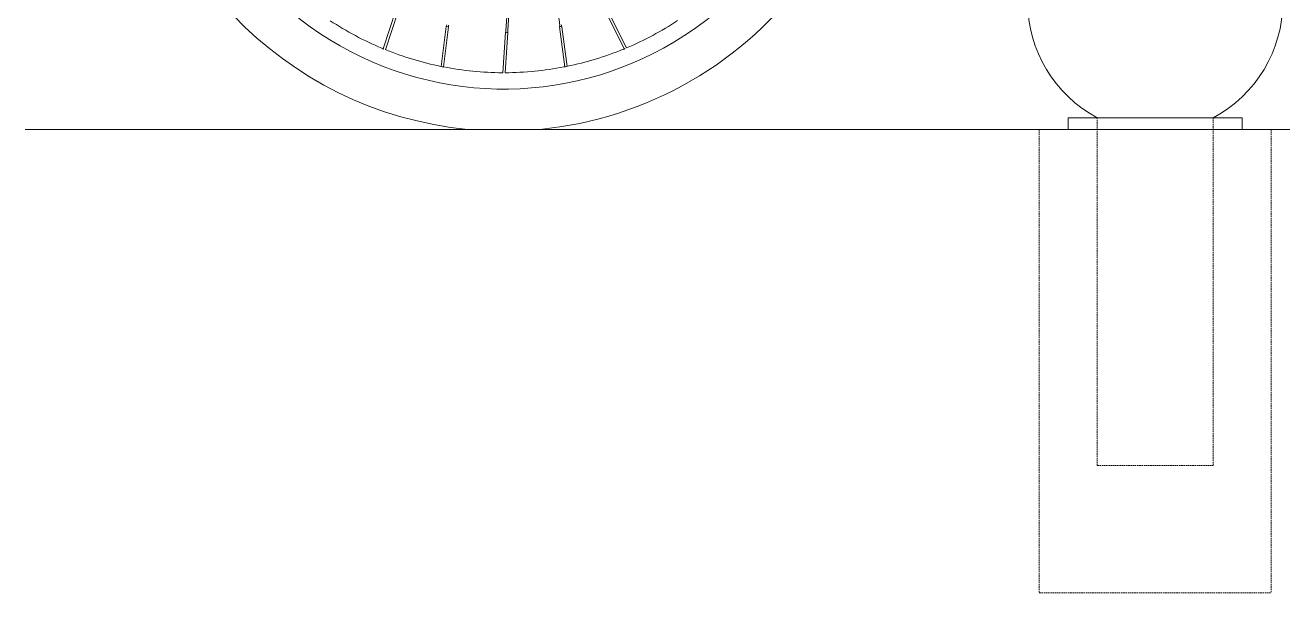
# Model space of a CAD drawing. Header units: millimetres. Extents: x -752 to 12520, y -224 to 3430.
# Drawn here: x -752 to 332, y 1693 to 2183 of the extents above; entities that cross this region are included whole.
import ezdxf

# ---------------------------------------------------------------- set-up
doc = ezdxf.new("R2010")
doc.units = ezdxf.units.MM
doc.linetypes.add('HIDDEN', pattern=[1.905, 1.27, -0.635])
doc.layers.add('ZANO_R', color=7, linetype='Continuous', lineweight=0)
doc.layers.add('ZANO_R_przerywana', color=7, linetype='HIDDEN', lineweight=0)

msp = doc.modelspace()

# ---------------------------------------------------------------- linework, layer by layer
at = {"layer": 'ZANO_R'}
for p, q in [((-326.5, 2343.6), (-337.9, 2178.1)), ((-336.3, 2178), (-325.1, 2340.9)), ((-307.6, 2306), (-291.5, 2182.7)), ((-432.7, 2195.5), (-443.7, 2162.2)), ((-441.8, 2161.5), (-430.8, 2194.8)), ((-251.5, 2193.5), (-235.8, 2162.2)), ((-233.9, 2163), (-249.6, 2194.4)), ((-389.4, 2181.4), (-393.8, 2147)), ((-391.8, 2146.6), (-387.3, 2181.1)), ((-291.6, 2181.1), (-287.1, 2146.7)), ((-285.1, 2147.1), (-289.6, 2181.3)), ((-338.2, 2176.6), (-340.6, 2141.5)), ((-338.6, 2141.5), (-336.2, 2176.4)), ((147, 2092.7), (147, 2102.7)), ((147, 2102.7), (152, 2102.7)), ((292, 2102.7), (152, 2102.7)), ((292, 2102.7), (297, 2102.7)), ((297, 2102.7), (297, 2092.7)), ((-752.4, 2092.7), (1542.6, 2092.7)), ((-370.7, 2092.7), (-339.7, 2092.7)), ((-339.7, 2092.7), (-308.6, 2092.7)), ((122, 2092.7), (322, 2092.7))]:
    msp.add_line(p, q, dxfattribs=at)
at = {"layer": 'ZANO_R', "flags": 128}
for points in [[(-388.9, 2182.9), (-389, 2182.4), (-389.4, 2181.4)], [(-387.3, 2181.1), (-387.4, 2182), (-387.4, 2182.7)], [(-337.9, 2178.1), (-338, 2177.2), (-338.2, 2176.6)], [(-336.2, 2176.4), (-336.2, 2176.4), (-336.3, 2176.4), (-336.5, 2176.4), (-336.8, 2176.4), (-337.2, 2176.4), (-337.6, 2176.5), (-337.9, 2176.5), (-338.1, 2176.5), (-338.2, 2176.6), (-338.2, 2176.6)], [(-336.2, 2176.4), (-336.3, 2177.6), (-336.3, 2178)], [(-391.4, 2146.5), (-391.4, 2146.5), (-391.5, 2146.5), (-391.7, 2146.6), (-392.1, 2146.6), (-392.5, 2146.7), (-392.9, 2146.8), (-393.3, 2146.9), (-393.6, 2146.9), (-393.8, 2147), (-393.9, 2147), (-393.9, 2147)]]:
    msp.add_lwpolyline(points, dxfattribs=at)
at = {"layer": 'ZANO_R'}
for centre, radius, start, end in [((-339.7, 2413.3), 322.1, 19.4696, 264.4729), ((-339.7, 2413.3), 322.1, 275.5275, 13.6653), ((-339.7, 2413.3), 285.8, 180, 13.5897), ((225.3, 2202.7), 113.3, 180, 241.9275), ((225.3, 2202.7), 113.3, 180, 241.9275), ((218.6, 2202.7), 113.3, 298.0725, 0), ((218.6, 2202.7), 113.3, 298.0725, 0), ((-339.7, 2413.3), 271.7, 236.5823, 247.235), ((-388.8, 2179.4), 1.99, 75.4711, 105.315), ((-388.3, 2179.4), 1.99, 60.0118, 89.8551), ((-294.5, 2181.9), 2.98, 343.9269, 14.3626), ((-290.2, 2178.6), 2.83, 76.3937, 118.4748), ((-287.1, 2182.8), 2.89, 179.8831, 211.4033), ((-339.7, 2413.3), 271.7, 292.9088, 303.4843), ((-436.5, 2179.5), 18.7, 243.6798, 249.5373), ((-339.7, 2413.3), 271.7, 247.9088, 258.4839), ((-339.7, 2413.3), 271.7, 281.5823, 292.2361), ((-242.6, 2179), 18.2, 288.6041, 294.6257), ((-290.3, 2165.3), 18.9, 277.4246, 285.0517), ((-339.7, 2413.3), 271.7, 259.0156, 269.7354), ((-339.9, 2155.9), 14.4, 266.1688, 267.2966), ((-339.2, 2152.9), 11.4, 273.014, 273.9644), ((-339.7, 2413.3), 271.7, 270.2643, 280.9837)]:
    msp.add_arc(centre, radius, start, end, dxfattribs=at)
at = {"layer": 'ZANO_R_przerywana'}
for p, q in [((172, 2102.7), (172, 1802.7)), ((272, 1802.7), (272, 2102.7)), ((122, 2092.7), (122, 1692.7)), ((322, 2092.7), (322, 1692.7)), ((172, 1802.7), (272, 1802.7)), ((122, 1692.7), (322, 1692.7))]:
    msp.add_line(p, q, dxfattribs=at)

doc.saveas('drawing.dxf')
